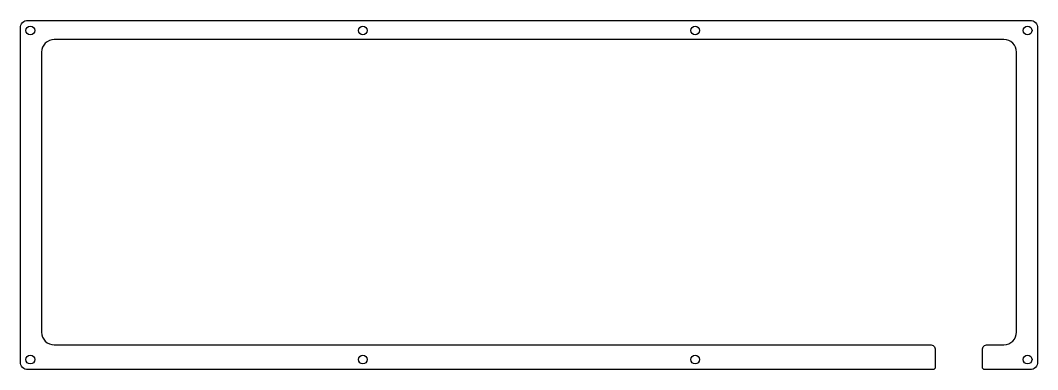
# Model space of a CAD drawing. Header units: millimetres. Extents: x -493 to -88, y 78 to 217.
import ezdxf

# ---------------------------------------------------------------- set-up
doc = ezdxf.new("R2010")
doc.units = ezdxf.units.MM
doc.layers.get('0').update_dxf_attribs({"linetype": 'CONTINUOUS'})

msp = doc.modelspace()

# ---------------------------------------------------------------- linework, layer by layer
msp.add_lwpolyline([(-128.4, 78.99, -0.414214), (-129.4, 77.99), (-490.48, 77.99, -0.414214), (-493.48, 80.99), (-493.48, 214.26, -0.414214), (-490.48, 217.26), (-90.55, 217.26, -0.414214), (-87.55, 214.26), (-87.55, 80.99, -0.414214), (-90.55, 77.99), (-108.6, 77.99, -0.414214), (-109.6, 78.99), (-109.6, 85.94, -0.414214), (-107.6, 87.94), (-101, 87.94, 0.414214), (-96, 92.94), (-96, 204.61, 0.414214), (-101, 209.61), (-480, 209.6, 0.414214), (-485, 204.6), (-485, 92.9, 0.414214), (-480, 87.9), (-131.4, 87.91), (-130.4, 87.91, -0.414214), (-128.4, 85.91), (-128.4, 84.91)], format="xyb", close=True)
for centre in [(-489.48, 213.2), (-356.81, 213.2), (-224.21, 213.2), (-91.55, 213.2), (-489.48, 81.99), (-356.81, 81.99), (-224.21, 81.99), (-91.55, 81.99)]:
    msp.add_circle(centre, 1.75)

doc.saveas('drawing.dxf')
